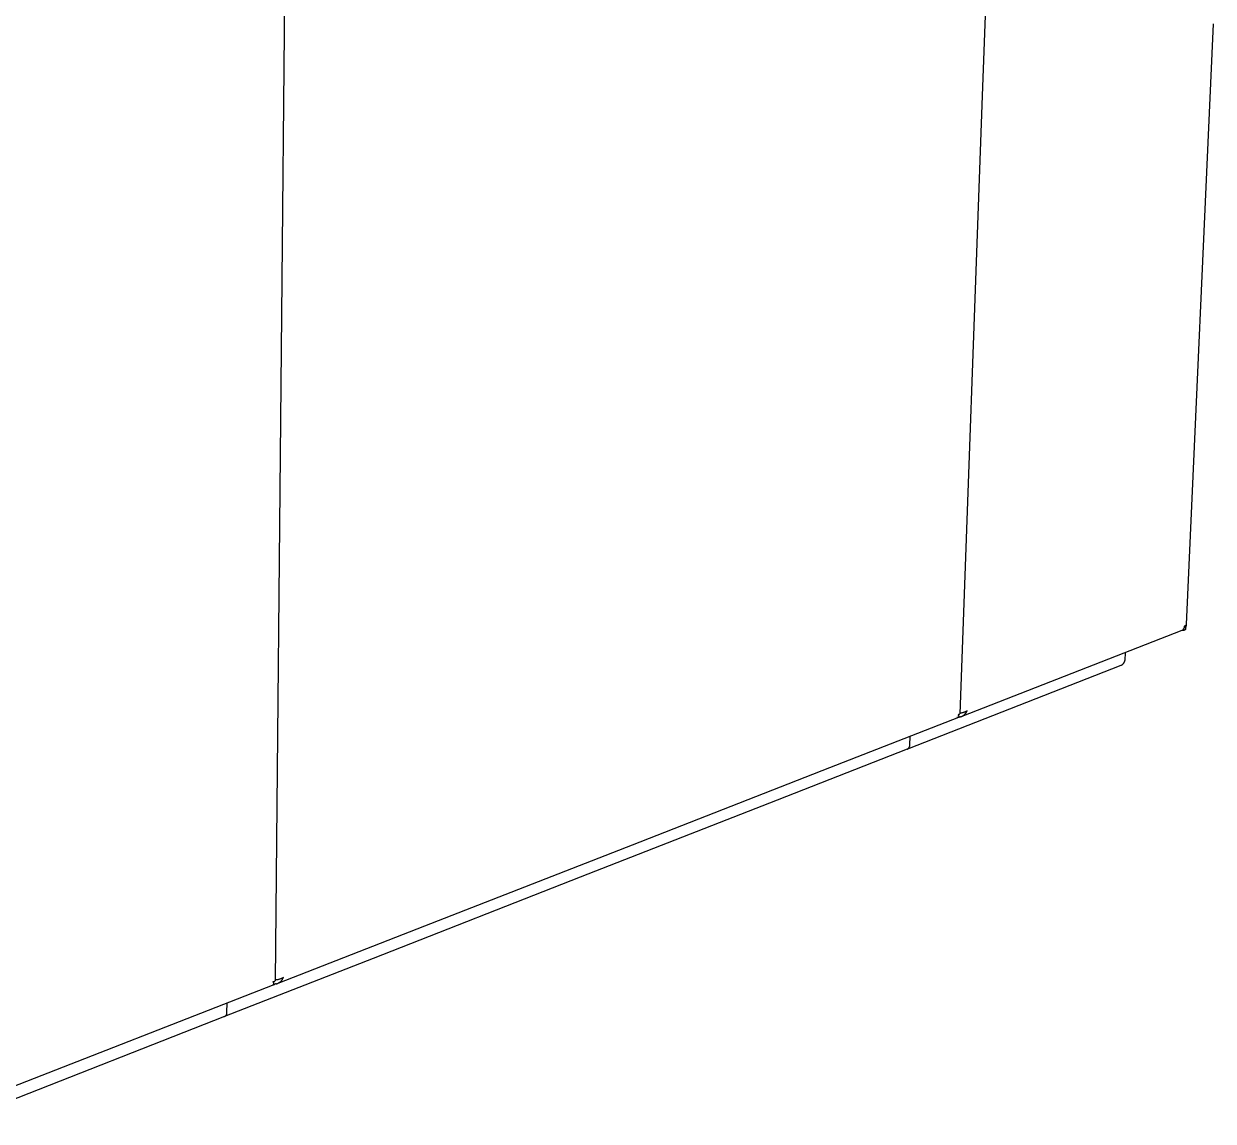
# Model space of a CAD drawing. Header units: millimetres. Extents: x -1421 to 3505, y -683 to 2759.
# Drawn here: x 26.6 to 504.8, y 0 to 441 of the extents above; entities that cross this region are included whole.
import ezdxf

# ---------------------------------------------------------------- set-up
doc = ezdxf.new("R2010")
doc.units = ezdxf.units.MM
doc.header["$MEASUREMENT"] = 0
doc.layers.add('Utwórz2D linie widoczne', color=7, linetype='Continuous', true_color=0x000000)

msp = doc.modelspace()

# ---------------------------------------------------------------- linework, layer by layer
at = {"layer": 'Utwórz2D linie widoczne'}
for p, q in [((426.2, 802.96), (411.96, 412.06)), ((134.31, 747.65), (130.22, 324.13)), ((504.82, 441.03), (493.92, 199.57)), ((411.96, 412.06), (402.91, 163.69)), ((130.22, 324.13), (127.64, 56.43)), ((492.26, 197.26), (403.72, 162.71)), ((492.4, 197.24), (492.23, 197.25)), ((492.26, 197.26), (492.32, 197.29)), ((492.32, 197.29), (492.37, 197.32)), ((492.37, 197.32), (492.43, 197.35)), ((492.45, 197.24), (492.4, 197.24)), ((492.43, 197.35), (492.48, 197.39)), ((492.49, 197.23), (492.45, 197.24)), ((492.48, 197.39), (492.54, 197.42)), ((492.53, 197.22), (492.49, 197.23)), ((492.57, 197.22), (492.53, 197.22)), ((492.54, 197.42), (492.59, 197.46)), ((492.61, 197.21), (492.57, 197.22)), ((492.59, 197.46), (492.64, 197.5)), ((492.66, 197.21), (492.61, 197.21)), ((492.64, 197.5), (492.68, 197.54)), ((492.7, 197.21), (492.66, 197.21)), ((492.68, 197.54), (492.73, 197.58)), ((492.74, 197.21), (492.7, 197.21)), ((492.73, 197.58), (492.78, 197.63)), ((492.78, 197.21), (492.74, 197.21)), ((492.78, 197.63), (492.82, 197.67)), ((492.83, 197.21), (492.78, 197.21)), ((492.82, 197.67), (492.86, 197.72)), ((492.87, 197.22), (492.83, 197.21)), ((492.86, 197.72), (492.9, 197.77)), ((492.91, 197.23), (492.87, 197.22)), ((492.9, 197.77), (492.94, 197.82)), ((492.95, 197.23), (492.91, 197.23)), ((492.94, 197.82), (492.98, 197.87)), ((492.99, 197.24), (492.95, 197.23)), ((492.98, 197.87), (493.02, 197.92)), ((493.04, 197.25), (492.99, 197.24)), ((493.02, 197.92), (493.05, 197.98)), ((493.08, 197.27), (493.04, 197.25)), ((493.05, 197.98), (493.08, 198.03)), ((493.08, 198.03), (493.11, 198.09)), ((493.12, 197.28), (493.08, 197.27)), ((493.11, 198.09), (493.14, 198.14)), ((493.16, 197.3), (493.12, 197.28)), ((493.14, 198.14), (493.17, 198.2)), ((493.2, 197.31), (493.16, 197.3)), ((493.17, 198.2), (493.19, 198.26)), ((493.19, 198.26), (493.21, 198.32)), ((493.23, 197.33), (493.2, 197.31)), ((493.21, 198.32), (493.23, 198.38)), ((493.23, 198.38), (493.25, 198.44)), ((493.27, 197.35), (493.23, 197.33)), ((493.25, 198.44), (493.27, 198.5)), ((493.86, 198.58), (493.27, 198.59)), ((493.27, 198.5), (493.28, 198.56)), ((493.31, 197.37), (493.27, 197.35)), ((493.28, 198.56), (493.29, 198.63)), ((493.29, 198.63), (493.3, 198.69)), ((493.3, 198.69), (493.31, 198.75)), ((493.31, 198.81), (493.32, 198.88)), ((493.31, 198.75), (493.31, 198.81)), ((493.35, 197.39), (493.31, 197.37)), ((493.34, 199.01), (493.32, 199.01)), ((493.32, 198.94), (493.32, 199.01)), ((493.32, 198.88), (493.32, 198.94)), ((493.37, 199.02), (493.34, 199.01)), ((493.38, 197.42), (493.35, 197.39)), ((493.4, 199.02), (493.37, 199.02)), ((493.42, 197.44), (493.38, 197.42)), ((493.42, 199.03), (493.4, 199.02)), ((493.45, 199.04), (493.42, 199.03)), ((493.45, 197.47), (493.42, 197.44)), ((493.47, 199.05), (493.45, 199.04)), ((493.48, 197.49), (493.45, 197.47)), ((493.5, 199.06), (493.47, 199.05)), ((493.52, 197.52), (493.48, 197.49)), ((493.52, 199.08), (493.5, 199.06)), ((493.55, 199.09), (493.52, 199.08)), ((493.55, 197.55), (493.52, 197.52)), ((493.57, 199.1), (493.55, 199.09)), ((493.58, 197.58), (493.55, 197.55)), ((493.59, 199.12), (493.57, 199.1)), ((493.61, 197.61), (493.58, 197.58)), ((493.61, 199.13), (493.59, 199.12)), ((493.64, 199.15), (493.61, 199.13)), ((493.64, 197.64), (493.61, 197.61)), ((493.66, 199.16), (493.64, 199.15)), ((493.66, 197.67), (493.64, 197.64)), ((493.68, 199.18), (493.66, 199.16)), ((493.7, 198.58), (493.66, 197.67)), ((493.7, 199.2), (493.68, 199.18)), ((493.72, 199.22), (493.7, 199.2)), ((493.74, 199.24), (493.72, 199.22)), ((493.75, 199.26), (493.74, 199.24)), ((493.77, 199.28), (493.75, 199.26)), ((493.79, 199.3), (493.77, 199.28)), ((493.8, 199.32), (493.79, 199.3)), ((493.82, 199.34), (493.8, 199.32)), ((493.83, 199.37), (493.82, 199.34)), ((493.85, 199.39), (493.83, 199.37)), ((493.86, 199.41), (493.85, 199.39)), ((493.9, 199.46), (493.86, 198.58)), ((493.87, 199.44), (493.86, 199.41)), ((493.88, 199.46), (493.87, 199.44)), ((493.89, 199.49), (493.88, 199.46)), ((493.9, 199.51), (493.89, 199.49)), ((493.91, 199.54), (493.9, 199.51)), ((493.92, 199.57), (493.91, 199.54)), ((469.46, 188.36), (469.32, 185.15)), ((467.74, 183.21), (381.87, 149.57)), ((467.74, 183.21), (467.83, 183.25)), ((467.83, 183.25), (467.91, 183.29)), ((467.91, 183.29), (467.99, 183.33)), ((467.99, 183.33), (468.07, 183.38)), ((468.07, 183.38), (468.15, 183.42)), ((468.15, 183.42), (468.22, 183.48)), ((468.22, 183.48), (468.3, 183.53)), ((468.3, 183.53), (468.37, 183.59)), ((468.37, 183.59), (468.44, 183.65)), ((468.44, 183.65), (468.51, 183.71)), ((468.51, 183.71), (468.57, 183.77)), ((468.57, 183.77), (468.64, 183.84)), ((468.64, 183.84), (468.7, 183.91)), ((468.7, 183.91), (468.76, 183.98)), ((468.76, 183.98), (468.81, 184.05)), ((468.81, 184.05), (468.87, 184.13)), ((468.87, 184.13), (468.92, 184.2)), ((468.92, 184.2), (468.96, 184.28)), ((468.96, 184.28), (469.01, 184.36)), ((469.01, 184.36), (469.05, 184.44)), ((469.05, 184.44), (469.09, 184.52)), ((469.09, 184.52), (469.13, 184.61)), ((469.13, 184.61), (469.16, 184.69)), ((469.16, 184.69), (469.19, 184.78)), ((469.19, 184.78), (469.22, 184.87)), ((469.22, 184.87), (469.25, 184.95)), ((469.25, 184.95), (469.27, 185.04)), ((469.27, 185.04), (469.29, 185.13)), ((469.32, 185.15), (469.29, 185.13)), ((402.26, 163.51), (402.31, 163.42)), ((402.26, 163.51), (402.3, 163.51)), ((402.3, 163.51), (402.33, 163.51)), ((402.31, 163.42), (402.35, 163.32)), ((402.33, 163.51), (402.36, 163.51)), ((402.35, 163.32), (402.39, 163.22)), ((402.36, 163.51), (402.39, 163.51)), ((402.39, 163.51), (402.42, 163.51)), ((402.39, 163.22), (402.43, 163.12)), ((402.42, 163.51), (402.45, 163.51)), ((402.45, 163.05), (402.43, 163.12)), ((402.45, 163.51), (402.48, 163.52)), ((402.47, 162.99), (402.45, 163.05)), ((402.49, 162.92), (402.47, 162.99)), ((402.48, 163.52), (402.51, 163.52)), ((402.51, 162.85), (402.49, 162.92)), ((402.51, 163.52), (402.54, 163.53)), ((402.52, 162.78), (402.51, 162.85)), ((402.52, 162.78), (402.52, 162.74)), ((402.52, 162.74), (402.53, 162.7)), ((402.53, 162.7), (402.53, 162.66)), ((402.53, 162.66), (402.54, 162.62)), ((402.54, 163.53), (402.58, 163.53)), ((402.54, 162.62), (402.54, 162.58)), ((402.58, 163.53), (402.61, 163.54)), ((402.61, 163.54), (402.64, 163.55)), ((402.64, 163.55), (402.67, 163.56)), ((402.67, 163.56), (402.69, 163.57)), ((402.69, 163.57), (402.72, 163.58)), ((402.72, 163.58), (402.75, 163.6)), ((402.75, 163.6), (402.78, 163.61)), ((402.78, 163.61), (402.81, 163.63)), ((402.81, 163.63), (402.83, 163.64)), ((402.83, 163.64), (402.86, 163.66)), ((402.86, 163.66), (402.89, 163.68)), ((402.89, 163.68), (402.91, 163.69)), ((403.13, 164), (402.92, 163.98)), ((403, 163.97), (402.92, 163.94)), ((403.07, 164), (403, 163.97)), ((403.33, 164.02), (403.13, 164)), ((403.54, 164.05), (403.33, 164.02)), ((403.38, 162.58), (403.49, 162.62)), ((403.49, 162.62), (403.61, 162.66)), ((403.74, 164.08), (403.54, 164.05)), ((403.61, 162.66), (403.72, 162.71)), ((403.72, 162.71), (403.84, 162.76)), ((403.94, 164.12), (403.74, 164.08)), ((403.84, 162.76), (403.95, 162.81)), ((404.14, 164.17), (403.94, 164.12)), ((403.95, 162.81), (404.06, 162.87)), ((404.06, 162.87), (404.16, 162.93)), ((404.34, 164.23), (404.14, 164.17)), ((404.16, 162.93), (404.27, 163)), ((404.27, 163), (404.38, 163.07)), ((404.53, 164.29), (404.34, 164.23)), ((404.38, 163.07), (404.48, 163.14)), ((404.48, 163.14), (404.58, 163.22)), ((404.73, 164.36), (404.53, 164.29)), ((404.58, 163.22), (404.68, 163.3)), ((404.68, 163.3), (404.78, 163.39)), ((404.92, 164.43), (404.73, 164.36)), ((404.78, 163.39), (404.88, 163.48)), ((404.88, 163.48), (404.96, 163.56)), ((405.1, 164.51), (404.92, 164.43)), ((404.96, 163.56), (405.04, 163.64)), ((405.04, 163.64), (405.12, 163.73)), ((405.29, 164.6), (405.1, 164.51)), ((405.12, 163.73), (405.19, 163.82)), ((405.19, 163.82), (405.28, 163.93)), ((405.28, 163.93), (405.36, 164.04)), ((405.47, 164.7), (405.29, 164.6)), ((405.36, 164.04), (405.44, 164.16)), ((405.44, 164.16), (405.51, 164.28)), ((405.65, 164.8), (405.47, 164.7)), ((405.51, 164.28), (405.58, 164.4)), ((405.58, 164.4), (405.65, 164.52)), ((405.83, 164.9), (405.65, 164.8)), ((405.65, 164.52), (405.71, 164.65)), ((405.71, 164.65), (405.77, 164.77)), ((405.77, 164.77), (405.83, 164.9)), ((402.37, 162.18), (350.58, 141.97)), ((401.9, 162.45), (401.92, 162.42)), ((401.92, 162.42), (401.94, 162.39)), ((401.94, 162.39), (401.96, 162.37)), ((401.96, 162.37), (401.98, 162.35)), ((401.98, 162.35), (402, 162.32)), ((402, 162.32), (402.03, 162.3)), ((402.03, 162.3), (402.05, 162.28)), ((402.05, 162.28), (402.08, 162.26)), ((402.37, 162.18), (402.39, 162.19)), ((402.4, 162.2), (402.39, 162.19)), ((402.39, 162.19), (402.39, 162.19)), ((402.41, 162.2), (402.4, 162.2)), ((402.42, 162.21), (402.41, 162.21)), ((402.41, 162.21), (402.41, 162.2)), ((402.43, 162.22), (402.42, 162.21)), ((402.44, 162.23), (402.43, 162.22)), ((402.43, 162.22), (402.43, 162.22)), ((402.45, 162.24), (402.44, 162.23)), ((402.44, 162.23), (402.44, 162.23)), ((402.46, 162.25), (402.45, 162.25)), ((402.45, 162.25), (402.45, 162.24)), ((402.47, 162.26), (402.46, 162.26)), ((402.46, 162.26), (402.46, 162.25)), ((402.48, 162.28), (402.47, 162.27)), ((402.47, 162.27), (402.47, 162.26)), ((402.49, 162.3), (402.48, 162.29)), ((402.48, 162.29), (402.48, 162.29)), ((402.48, 162.29), (402.48, 162.28)), ((402.49, 162.3), (402.5, 162.32)), ((402.5, 162.34), (402.51, 162.35)), ((402.5, 162.32), (402.5, 162.34)), ((402.51, 162.37), (402.52, 162.39)), ((402.51, 162.35), (402.51, 162.37)), ((402.52, 162.41), (402.53, 162.43)), ((402.52, 162.39), (402.52, 162.41)), ((402.53, 162.48), (402.54, 162.5)), ((402.53, 162.46), (402.53, 162.48)), ((402.53, 162.44), (402.53, 162.46)), ((402.53, 162.43), (402.65, 162.44)), ((402.53, 162.43), (402.53, 162.44)), ((402.54, 162.58), (402.54, 162.54)), ((402.54, 162.54), (402.54, 162.5)), ((402.65, 162.44), (402.77, 162.46)), ((402.77, 162.46), (402.89, 162.47)), ((402.89, 162.47), (403.02, 162.5)), ((403.02, 162.5), (403.14, 162.52)), ((403.14, 162.52), (403.26, 162.55)), ((403.26, 162.55), (403.38, 162.58)), ((382.86, 151.32), (382.98, 154.61)), ((381.83, 149.56), (329.5, 129.06)), ((381.83, 149.56), (381.88, 149.58)), ((381.88, 149.58), (381.94, 149.61)), ((381.94, 149.61), (381.99, 149.65)), ((381.99, 149.65), (382.05, 149.68)), ((382.05, 149.68), (382.1, 149.72)), ((382.1, 149.72), (382.15, 149.76)), ((382.15, 149.76), (382.2, 149.8)), ((382.2, 149.8), (382.25, 149.84)), ((382.25, 149.84), (382.3, 149.88)), ((382.3, 149.88), (382.34, 149.93)), ((382.34, 149.93), (382.39, 149.97)), ((382.39, 149.97), (382.43, 150.02)), ((382.43, 150.02), (382.47, 150.07)), ((382.47, 150.07), (382.51, 150.12)), ((382.51, 150.12), (382.54, 150.17)), ((382.54, 150.17), (382.58, 150.23)), ((382.58, 150.23), (382.61, 150.28)), ((382.61, 150.28), (382.64, 150.34)), ((382.64, 150.34), (382.67, 150.39)), ((382.67, 150.39), (382.7, 150.45)), ((382.7, 150.45), (382.73, 150.51)), ((382.73, 150.51), (382.75, 150.57)), ((382.75, 150.57), (382.77, 150.63)), ((382.77, 150.63), (382.79, 150.69)), ((382.79, 150.69), (382.81, 150.75)), ((382.81, 150.75), (382.82, 150.81)), ((382.82, 150.81), (382.83, 150.87)), ((382.83, 150.87), (382.85, 150.94)), ((382.85, 151), (382.86, 151.06)), ((382.85, 150.94), (382.85, 151)), ((382.87, 151.25), (382.86, 151.32)), ((382.86, 151.13), (382.87, 151.19)), ((382.86, 151.06), (382.86, 151.13)), ((382.87, 151.19), (382.87, 151.25)), ((350.58, 141.97), (271.16, 110.98)), ((329.5, 129.06), (250.23, 98.01)), ((271.16, 110.98), (187.73, 78.42)), ((250.23, 98.01), (166.99, 65.41)), ((187.73, 78.42), (128.72, 55.39)), ((166.99, 65.41), (107.33, 42.04)), ((130.39, 57.44), (130.19, 57.34)), ((130.59, 57.54), (130.39, 57.44)), ((130.78, 57.64), (130.59, 57.54)), ((130.75, 57.3), (130.82, 57.45)), ((130.97, 57.76), (130.78, 57.64)), ((130.82, 57.45), (130.9, 57.6)), ((130.9, 57.6), (130.97, 57.76)), ((127.13, 54.77), (15.92, 11.37)), ((126.84, 55.98), (126.76, 56.12)), ((126.76, 56.12), (126.8, 56.12)), ((126.78, 55.12), (126.8, 55.08)), ((126.79, 56.08), (126.79, 56.12)), ((126.79, 56.08), (126.79, 56.06)), ((126.8, 56.12), (126.84, 56.11)), ((126.8, 55.08), (126.82, 55.05)), ((126.82, 55.05), (126.85, 55.01)), ((126.84, 56.11), (126.88, 56.11)), ((126.91, 55.85), (126.84, 55.98)), ((126.85, 55.01), (126.87, 54.97)), ((126.87, 54.97), (126.89, 54.93)), ((126.88, 56.11), (126.92, 56.12)), ((126.89, 54.93), (126.92, 54.9)), ((126.98, 55.71), (126.91, 55.85)), ((126.92, 56.12), (126.96, 56.12)), ((126.96, 56.12), (127, 56.12)), ((127.02, 55.62), (126.98, 55.71)), ((127, 56.12), (127.04, 56.13)), ((127.05, 55.53), (127.02, 55.62)), ((127.04, 56.13), (127.08, 56.14)), ((127.09, 55.44), (127.05, 55.53)), ((127.08, 56.14), (127.12, 56.15)), ((127.12, 55.35), (127.09, 55.44)), ((127.12, 56.15), (127.16, 56.16)), ((127.14, 55.3), (127.12, 55.35)), ((127.13, 54.77), (127.14, 54.78)), ((127.15, 55.24), (127.14, 55.3)), ((127.14, 54.78), (127.19, 54.87)), ((127.17, 55.19), (127.15, 55.24)), ((127.16, 56.16), (127.19, 56.17)), ((127.18, 55.13), (127.17, 55.19)), ((127.19, 55.07), (127.18, 55.13)), ((127.18, 55.1), (127.31, 55.1)), ((127.19, 56.17), (127.23, 56.18)), ((127.19, 55.05), (127.19, 55.07)), ((127.19, 55.03), (127.19, 55.05)), ((127.19, 55.01), (127.19, 55.03)), ((127.2, 54.98), (127.19, 55.01)), ((127.19, 54.92), (127.2, 54.94)), ((127.19, 54.9), (127.19, 54.92)), ((127.19, 54.87), (127.19, 54.9)), ((127.2, 54.96), (127.2, 54.98)), ((127.2, 54.94), (127.2, 54.96)), ((127.23, 56.18), (127.27, 56.19)), ((127.27, 56.19), (127.31, 56.21)), ((127.31, 56.21), (127.34, 56.23)), ((127.31, 55.1), (127.45, 55.1)), ((127.34, 56.23), (127.38, 56.24)), ((127.38, 56.24), (127.41, 56.26)), ((127.41, 56.26), (127.45, 56.28)), ((127.45, 56.28), (127.48, 56.3)), ((127.58, 55.11), (127.45, 55.1)), ((127.48, 56.3), (127.52, 56.33)), ((127.52, 56.33), (127.55, 56.35)), ((127.55, 56.35), (127.58, 56.38)), ((127.58, 56.38), (127.61, 56.4)), ((127.71, 55.13), (127.58, 55.11)), ((127.61, 56.4), (127.64, 56.43)), ((127.86, 56.75), (127.64, 56.74)), ((127.74, 56.7), (127.64, 56.67)), ((127.84, 55.14), (127.71, 55.13)), ((127.84, 56.73), (127.74, 56.7)), ((127.94, 56.76), (127.84, 56.73)), ((127.97, 55.17), (127.84, 55.14)), ((128.08, 56.77), (127.86, 56.75)), ((128.1, 55.19), (127.97, 55.17)), ((128.3, 56.8), (128.08, 56.77)), ((128.1, 55.19), (128.2, 55.22)), ((128.2, 55.22), (128.31, 55.25)), ((128.52, 56.83), (128.3, 56.8)), ((128.31, 55.25), (128.41, 55.28)), ((128.41, 55.28), (128.51, 55.31)), ((128.51, 55.31), (128.62, 55.35)), ((128.73, 56.87), (128.52, 56.83)), ((128.62, 55.35), (128.72, 55.39)), ((128.84, 55.44), (128.72, 55.39)), ((128.95, 56.92), (128.73, 56.87)), ((128.95, 55.5), (128.84, 55.44)), ((129.16, 56.97), (128.95, 56.92)), ((129.07, 55.56), (128.95, 55.5)), ((129.18, 55.63), (129.07, 55.56)), ((129.37, 57.03), (129.16, 56.97)), ((129.29, 55.7), (129.18, 55.63)), ((129.29, 55.7), (129.41, 55.77)), ((129.58, 57.1), (129.37, 57.03)), ((129.41, 55.77), (129.52, 55.85)), ((129.52, 55.85), (129.63, 55.94)), ((129.79, 57.17), (129.58, 57.1)), ((129.63, 55.94), (129.74, 56.02)), ((129.74, 56.02), (129.84, 56.12)), ((129.99, 57.25), (129.79, 57.17)), ((129.84, 56.12), (129.94, 56.21)), ((130.03, 56.3), (129.94, 56.21)), ((130.19, 57.34), (129.99, 57.25)), ((130.11, 56.39), (130.03, 56.3)), ((130.19, 56.49), (130.11, 56.39)), ((130.27, 56.59), (130.19, 56.49)), ((130.27, 56.59), (130.38, 56.72)), ((130.38, 56.72), (130.48, 56.86)), ((130.48, 56.86), (130.57, 57)), ((130.57, 57), (130.66, 57.15)), ((130.66, 57.15), (130.75, 57.3)), ((108.15, 43), (108.17, 43.06)), ((108.17, 43.06), (108.19, 43.12)), ((108.19, 43.12), (108.21, 43.18)), ((108.21, 43.18), (108.23, 43.25)), ((108.23, 43.25), (108.24, 43.31)), ((108.24, 43.31), (108.25, 43.37)), ((108.25, 43.37), (108.26, 43.43)), ((108.26, 43.88), (108.29, 47.42)), ((108.27, 43.82), (108.26, 43.88)), ((108.26, 43.43), (108.27, 43.5)), ((108.27, 43.75), (108.27, 43.82)), ((108.27, 43.69), (108.27, 43.75)), ((108.27, 43.62), (108.27, 43.69)), ((108.27, 43.56), (108.27, 43.62)), ((108.27, 43.5), (108.27, 43.56)), ((107.29, 42.02), (0, 0)), ((107.29, 42.02), (107.34, 42.05)), ((107.34, 42.05), (107.4, 42.09)), ((107.4, 42.09), (107.45, 42.12)), ((107.45, 42.12), (107.5, 42.16)), ((107.5, 42.16), (107.55, 42.2)), ((107.55, 42.2), (107.6, 42.24)), ((107.6, 42.24), (107.65, 42.28)), ((107.65, 42.28), (107.7, 42.32)), ((107.7, 42.32), (107.74, 42.36)), ((107.74, 42.36), (107.79, 42.41)), ((107.79, 42.41), (107.83, 42.46)), ((107.83, 42.46), (107.87, 42.51)), ((107.87, 42.51), (107.91, 42.56)), ((107.91, 42.56), (107.94, 42.61)), ((107.94, 42.61), (107.98, 42.66)), ((107.98, 42.66), (108.01, 42.72)), ((108.01, 42.72), (108.04, 42.77)), ((108.04, 42.77), (108.07, 42.83)), ((108.07, 42.83), (108.1, 42.89)), ((108.1, 42.89), (108.13, 42.94)), ((108.13, 42.94), (108.15, 43))]:
    msp.add_line(p, q, dxfattribs=at)

doc.saveas('drawing.dxf')
